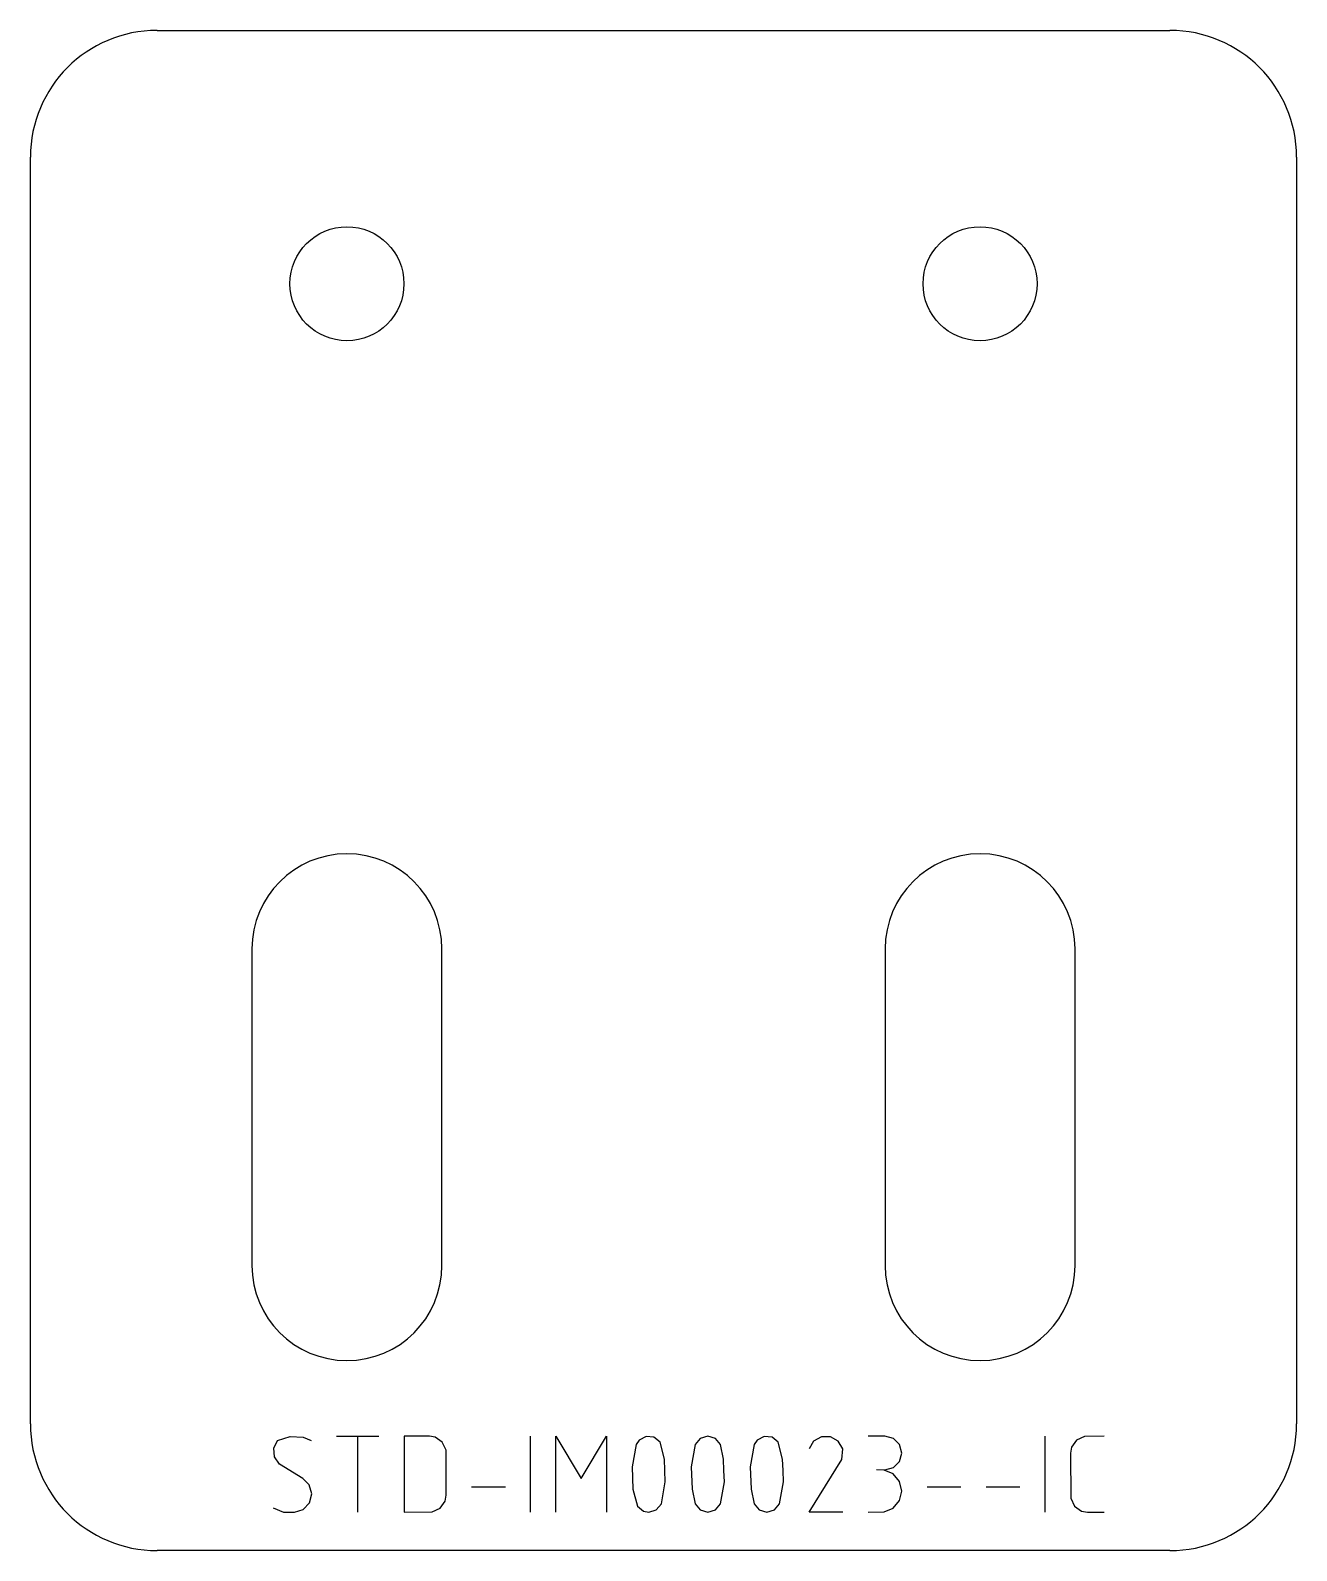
# Model space of a CAD drawing. Extents: x -52 to 48, y -60 to 60.
import ezdxf

# ---------------------------------------------------------------- set-up
doc = ezdxf.new("R2010")
doc.units = 0
doc.layers.get('0').update_dxf_attribs({"linetype": 'CONTINUOUS'})

msp = doc.modelspace()

# ---------------------------------------------------------------- linework, layer by layer
at = {"color": 0}
for p, q in [((-32.544232, -51.918611), (-32.250176, -51.300593)), ((-32.250176, -51.300593), (-31.263342, -50.986601)), ((-31.263342, -50.986601), (-30.231652, -51.051393)), ((-30.231652, -51.051393), (-29.58373, -51.300593)), ((-27.585142, -50.966665), (-24.255823, -50.966665)), ((-25.920482, -56.967413), (-25.920482, -50.966665)), ((-20.253662, -50.966665), (-22.257235, -50.966665)), ((-22.257235, -50.966665), (-22.257235, -53.967039)), ((-19.800117, -51.046409), (-20.253662, -50.966665)), ((-19.236924, -51.44513), (-19.800117, -51.046409)), ((-18.942868, -52.068131), (-19.236924, -51.44513)), ((-12.259309, -56.967413), (-12.259309, -50.966665)), ((-10.260721, -56.967413), (-10.260721, -50.966665)), ((-10.260721, -50.966665), (-8.262133, -54.300968)), ((-8.262133, -54.300968), (-6.263545, -50.966665)), ((-6.263545, -50.966665), (-6.263545, -56.967413)), ((-3.696779, -51.280657), (-3.931028, -51.634522)), ((-3.143554, -50.986601), (-3.696779, -51.280657)), ((-2.520553, -51.046409), (-3.143554, -50.986601)), ((-2.03212, -51.44513), (-2.520553, -51.046409)), ((-1.688223, -52.790813), (-2.03212, -51.44513)), ((1.127743, -51.146089), (0.729022, -51.634522)), ((1.730808, -50.966665), (1.127743, -51.146089)), ((2.333874, -51.146089), (1.730808, -50.966665)), ((2.732594, -51.634522), (2.333874, -51.146089)), ((5.628305, -51.280657), (5.394056, -51.634522)), ((6.18153, -50.986601), (5.628305, -51.280657)), ((6.809515, -51.046409), (6.18153, -50.986601)), ((7.292964, -51.44513), (6.809515, -51.046409)), ((7.641845, -52.790813), (7.292964, -51.44513)), ((10.088994, -51.365386), (9.725161, -51.968451)), ((10.707011, -51.016505), (10.088994, -51.365386)), ((11.409757, -51.016505), (10.707011, -51.016505)), ((12.027774, -51.365386), (11.409757, -51.016505)), ((12.391607, -51.968451), (12.027774, -51.365386)), ((15.720926, -50.966665), (14.390195, -50.966665)), ((16.388783, -51.146089), (15.720926, -50.966665)), ((16.877216, -51.634522), (16.388783, -51.146089)), ((28.380313, -56.967413), (28.380313, -50.966665)), ((30.857366, -51.280657), (30.458645, -51.843851)), ((31.480367, -50.986601), (30.857366, -51.280657)), ((33.045347, -50.966665), (31.480367, -50.986601)), ((-32.489408, -52.60142), (-32.544232, -51.918611)), ((-32.100655, -53.164613), (-32.489408, -52.60142)), ((-18.922932, -55.636683), (-18.942868, -52.068131)), ((-3.931028, -51.634522), (-4.240036, -53.378926)), ((-1.655827, -53.675474), (-1.688223, -52.790813)), ((0.729022, -51.634522), (0.420014, -53.378926)), ((2.976811, -52.790813), (2.732594, -51.634522)), ((3.009207, -53.675474), (2.976811, -52.790813)), ((5.394056, -51.634522), (5.085047, -53.378926)), ((7.671749, -53.675474), (7.641845, -52.790813)), ((12.316847, -52.800781), (12.391607, -51.968451)), ((17.056641, -52.302379), (16.877216, -51.634522)), ((16.877216, -52.970237), (17.056641, -52.302379)), ((30.458645, -51.843851), (30.378901, -52.302379)), ((30.378901, -52.302379), (30.398837, -55.865947)), ((-30.251588, -54.300968), (-32.100655, -53.164613)), ((-22.257235, -53.967039), (-22.257235, -56.967413)), ((-4.240036, -53.378926), (-4.180228, -55.14825)), ((-1.623431, -54.560136), (-1.655827, -53.675474)), ((0.420014, -53.378926), (0.484806, -55.14825)), ((3.041603, -54.560136), (3.009207, -53.675474)), ((5.085047, -53.378926), (5.14984, -55.14825)), ((7.701653, -54.560136), (7.671749, -53.675474)), ((9.725161, -56.967413), (12.316847, -52.800781)), ((15.65115, -53.653046), (15.058053, -53.63311)), ((16.368847, -53.952087), (15.65115, -53.653046)), ((15.720926, -53.63311), (16.388783, -53.453686)), ((16.872232, -54.545184), (16.368847, -53.952087)), ((16.388783, -53.453686), (16.877216, -52.970237)), ((-29.738234, -54.819305), (-30.251588, -54.300968)), ((-29.543858, -55.517066), (-29.738234, -54.819305)), ((-16.924343, -54.968825), (-14.257898, -54.968825)), ((-4.180228, -55.14825), (-3.831347, -56.483964)), ((-1.932439, -56.299556), (-1.623431, -54.560136)), ((0.484806, -55.14825), (0.729022, -56.299556)), ((2.732594, -56.299556), (3.041603, -54.560136)), ((5.14984, -55.14825), (5.394056, -56.299556)), ((7.392644, -56.299556), (7.701653, -54.560136)), ((17.056641, -55.302754), (16.872232, -54.545184)), ((19.055229, -54.968825), (21.716691, -54.968825)), ((23.715279, -54.968825), (26.381725, -54.968825)), ((-30.221684, -56.753101), (-29.718298, -56.224796)), ((-29.718298, -56.224796), (-29.543858, -55.517066)), ((-19.401397, -56.653421), (-19.002676, -56.090228)), ((-19.002676, -56.090228), (-18.922932, -55.636683)), ((-2.336144, -56.783005), (-1.932439, -56.299556)), ((0.729022, -56.299556), (1.132727, -56.783005)), ((2.32889, -56.783005), (2.732594, -56.299556)), ((5.394056, -56.299556), (5.797761, -56.783005)), ((6.993923, -56.783005), (7.392644, -56.299556)), ((16.368847, -56.648437), (16.872232, -56.055339)), ((16.872232, -56.055339), (17.056641, -55.302754)), ((30.398837, -55.865947), (30.692894, -56.488948)), ((-32.584105, -56.633485), (-31.781679, -56.962429)), ((-31.781679, -56.962429), (-30.914461, -56.967413)), ((-30.914461, -56.967413), (-30.221684, -56.753101)), ((-22.257235, -56.967413), (-20.024398, -56.947477)), ((-20.024398, -56.947477), (-19.401397, -56.653421)), ((-3.831347, -56.483964), (-3.347898, -56.882685)), ((-3.347898, -56.882685), (-2.934226, -56.962429)), ((-2.934226, -56.962429), (-2.336144, -56.783005)), ((1.132727, -56.783005), (1.730808, -56.962429)), ((1.730808, -56.962429), (2.32889, -56.783005)), ((5.797761, -56.783005), (6.395842, -56.962429)), ((6.395842, -56.962429), (6.993923, -56.783005)), ((12.391607, -56.967413), (9.725161, -56.967413)), ((14.390195, -56.967413), (15.65115, -56.947477)), ((15.65115, -56.947477), (16.368847, -56.648437)), ((30.692894, -56.488948), (31.256087, -56.887669)), ((31.256087, -56.887669), (31.714616, -56.967413)), ((31.714616, -56.967413), (33.045347, -56.967413))]:
    msp.add_line(p, q, dxfattribs=at)
at = {"layer": 'TAGLIO', "color": 0}
for p, q in [((-41.767767, 60), (38.232233, 60)), ((-51.767767, -50), (-51.767767, 50)), ((48.232233, 50), (48.232233, 0)), ((48.232233, 0), (48.232233, -50)), ((-34.267767, -12.5), (-34.267767, -25)), ((-19.267767, -37.5), (-19.267767, -12.5)), ((15.732233, -12.5), (15.732233, -25)), ((30.732233, -37.5), (30.732233, -12.5)), ((-34.267767, -25), (-34.267767, -37.5)), ((15.732233, -25), (15.732233, -37.5)), ((38.232233, -60), (-41.767767, -60))]:
    msp.add_line(p, q, dxfattribs=at)
for centre in [(-26.767767, 40), (23.232233, 40)]:
    msp.add_circle(centre, 4.5, dxfattribs=at)
for centre, radius, start, end in [((-41.767767, 50), 10, 90, 180), ((38.232233, 50), 10, 0, 90), ((-26.767767, -12.5), 7.5, 0, 180), ((23.232233, -12.5), 7.5, 0, 180), ((-26.767767, -37.5), 7.5, 180, 360), ((23.232233, -37.5), 7.5, 180, 360), ((-41.767767, -50), 10, 180, 270), ((38.232233, -50), 10, 270, 360)]:
    msp.add_arc(centre, radius, start, end, dxfattribs=at)

doc.saveas('drawing.dxf')
